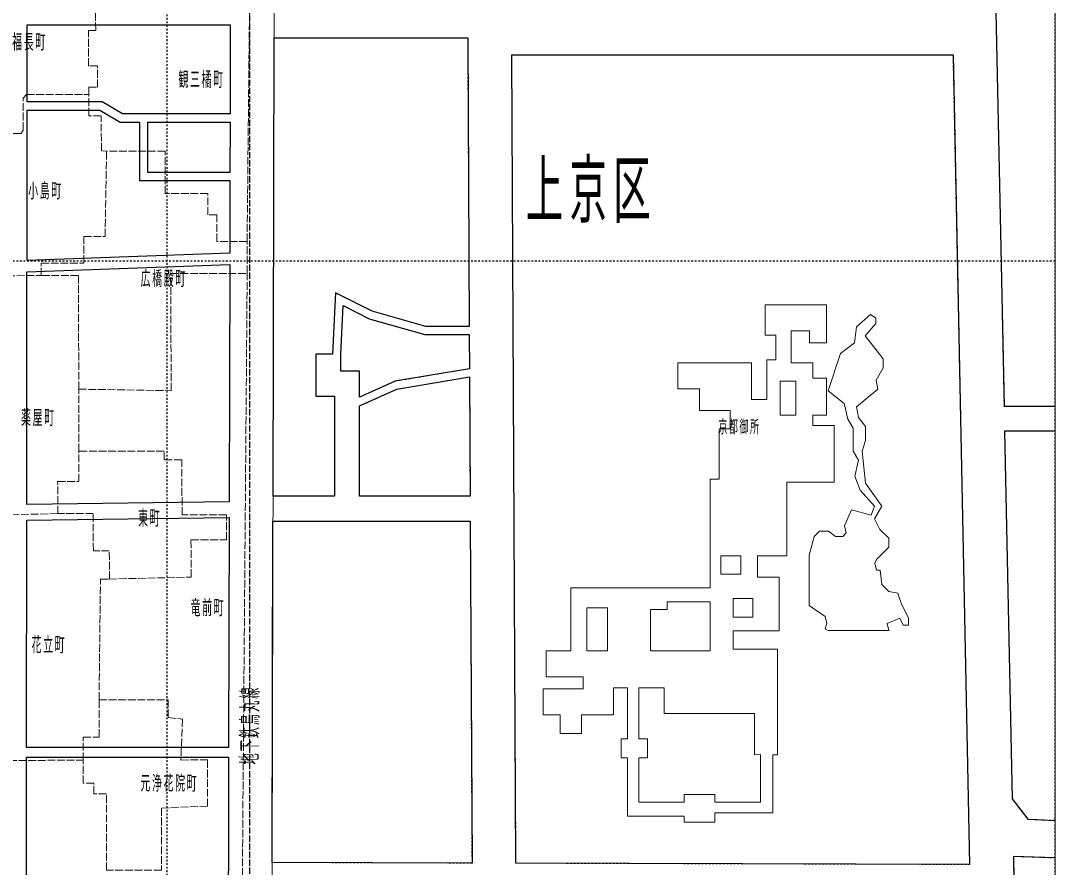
# Model space of a CAD drawing. Units: millimetres, scale not verified. Extents: x -74 to 76, y -84 to 66.
# Drawn here: x 18.1 to 76.4, y -18 to 29.7 of the extents above; entities that cross this region are included whole.
import ezdxf

# ---------------------------------------------------------------- set-up
doc = ezdxf.new("R2010")
doc.units = ezdxf.units.MM
doc.header["$LTSCALE"] = 0.25
for name, pattern in [('USER1', [0.70556, 0.35278, -0.35278]), ('USER2', [1.7639, 1.41112, -0.35278]), ('USER4', [2.11668, 1.7639, -0.35278])]:
    doc.linetypes.add(name, pattern=pattern)
for name, color, linetype in [('0-0_01 グリッド', 7, 'USER1'), ('0-1_02 市区名', 7, 'Continuous'), ('0-4_05 町名', 7, 'Continuous'), ('0-7_08 地下鉄', 7, 'Continuous'), ('1-9_26 道路', 7, 'Continuous')]:
    doc.layers.add(name, color=color, linetype=linetype)
for name, color, linetype, lineweight in [('0-2_03 施設名・公園名', 7, 'Continuous', 18), ('0-C_13 町界', 30, 'USER4', 18), ('0-D_14 公・官庁施設', 7, 'Continuous', 18), ('1-6_23 園路・他敷地道', 7, 'USER1', 18), ('1-C_29 川・池', 150, 'Continuous', 18), ('1-D_30 公園・緑地', 3, 'Continuous', 18)]:
    doc.layers.add(name, color=color, linetype=linetype, lineweight=lineweight)
doc.styles.add('ＭＳ ゴシック', font='')
doc.styles.get('ＭＳ ゴシック').set_extended_font_data('MS Gothic')

msp = doc.modelspace()

# ---------------------------------------------------------------- linework, layer by layer
at = {"layer": '0-0_01 グリッド'}
for p, q in [((26.3939, -83.8326), (26.3939, 66.1638)), ((76.3943, -83.8326), (76.3943, 66.1638)), ((76.4091, 16.176), (-73.6023, 16.176))]:
    msp.add_line(p, q, dxfattribs=at)
at = {"layer": '0-2_03 施設名・公園名'}
msp.add_lwpolyline([(-73.6023, -83.8326), (76.4091, -83.8326), (76.4091, 66.1638), (-73.6023, 66.1638)], close=True, dxfattribs=at)
at = {"layer": '0-7_08 地下鉄', "linetype": 'USER2'}
msp.add_lwpolyline([(31.6174, -83.8326), (31.5903, -83.6056), (31.0612, -79.4604), (31.0612, 46.3056), (31.0612, 66.1638)], dxfattribs=at)
at = {"layer": '0-C_13 町界'}
for points in [[(30.6328, -83.1129), (30.5976, -68.1141), (30.6672, -55.0146), (30.6643, -53.8148), (30.5982, -25.34), (30.5932, -23.3166), (30.9027, 15.482), (30.8986, 17.2821), (31.0612, 33.2814), (31.1359, 44.0813), (31.1308, 46.1809), (31.1916, 50.0336)], [(21.9795, 25.5607), (21.9785, 25.9607), (22.4787, 25.9619), (22.4759, 27.1615), (21.9757, 27.1606), (21.9712, 29.1605), (22.3712, 29.1614), (22.3679, 30.6614), (22.0677, 30.6607), (22.0639, 32.1605), (28.5642, 31.9757), (28.6604, 33.5758), (31.0612, 33.2814)], [(13.395, 19.1411), (13.3848, 23.3408), (18.1847, 23.3519), (18.2846, 23.5522), (18.2805, 25.3521), (18.4796, 25.5524), (21.9795, 25.5607)], [(30.8986, 17.2821), (29.1987, 17.278), (29.1951, 18.778), (28.6956, 18.7769), (28.6925, 19.9767), (26.2924, 19.971), (26.2869, 22.371), (22.9872, 22.3633), (22.6926, 22.3874), (22.6825, 24.3625), (21.9826, 24.3609), (21.9795, 25.5607)], [(19.3037, 15.3551), (19.3018, 16.0549), (21.7017, 16.0606), (21.6986, 17.5605), (22.8981, 17.5632), (22.9872, 22.3633)], [(14.625, 6.2446), (14.7181, 9.2446), (14.7039, 15.3442), (16.3037, 15.348), (19.3037, 15.3551)], [(21.4185, 8.9602), (21.4035, 15.3599), (19.3037, 15.3551)], [(21.4267, 5.4605), (21.4185, 8.9602), (26.6185, 8.8726), (26.6029, 15.472), (30.9027, 15.482)], [(20.2344, 1.9579), (16.4354, 1.849), (16.4325, 3.0489), (15.8324, 3.0476), (15.8308, 4.0475), (14.6299, 4.0447), (14.625, 6.2446)], [(20.2344, 1.9579), (20.2304, 3.7578), (21.4307, 3.7605), (21.4267, 5.4605)], [(22.5593, -8.5361), (22.6434, -1.7363), (23.1433, -1.7351), (27.7427, -1.6242), (27.738, 0.4754), (29.7376, 0.4801), (29.7345, 1.8802), (27.2345, 1.8743), (27.2276, 4.9741), (26.2275, 4.9716), (26.2261, 5.4717), (21.4267, 5.4605)], [(23.1433, -1.7351), (23.1393, -0.135), (22.2394, -0.1373), (22.2348, 1.9627), (20.2344, 1.9579)], [(14.7734, -14.5539), (15.8739, -14.5515), (15.8675, -11.9515), (21.667, -11.938)]]:
    msp.add_lwpolyline(points, dxfattribs=at)
msp.add_lwpolyline([(21.667, -11.938), (21.6643, -10.6382), (22.5641, -10.6359), (22.5593, -8.5361), (26.4588, -8.5268), (26.4611, -9.527), (27.261, -9.625), (27.1666, -11.9251), (28.6668, -11.9217), (28.6727, -14.5215), (26.0732, -14.6276), (26.0818, -18.1273), (22.9817, -18.1346), (22.9715, -13.8349), (22.2713, -13.8365), (22.2699, -13.2363), (21.6701, -13.2377)], close=True, dxfattribs=at)
at = {"layer": '0-D_14 公・官庁施設'}
for points in [[(62.748, 6.9063), (62.748, 7.4974), (63.524, 7.4974), (63.524, 9.579), (62.748, 9.579), (62.748, 10.4413), (61.541, 10.4413), (61.541, 12.2517), (62.5756, 12.2517), (62.5756, 11.562), (63.524, 11.562), (63.524, 13.7176), (60.0753, 13.7176), (60.0753, 11.9931), (60.6788, 11.9931), (60.6788, 10.6135), (60.1614, 10.6135), (60.1614, 8.372), (59.2993, 8.372), (59.2993, 10.4413), (55.1608, 10.4413), (55.1608, 8.9754), (56.3678, 8.9754), (56.3678, 7.7684), (58.0923, 7.7684), (58.0923, 6.7338), (57.4887, 6.7338), (57.4887, 3.8887), (56.9714, 3.8887), (56.9714, -2.233), (49.1255, -2.233), (49.1255, -5.768), (47.7461, -5.768), (47.7461, -7.2335), (49.8152, -7.2335), (49.8152, -7.9233), (47.5736, -7.9233), (47.5736, -9.3892), (48.5221, -9.3892), (48.5221, -10.4237)], [(48.5221, -10.4237), (49.7291, -10.4237), (49.7291, -9.3892), (51.5396, -9.3892), (51.5396, -7.8587), (52.3136, -7.8587), (52.3136, -10.7255), (51.9708, -10.7255), (51.9708, -11.8031), (52.3136, -11.8031), (52.3136, -15.0795), (55.5057, -15.0795), (55.5057, -15.4243), (57.2301, -15.4243), (57.2301, -14.907), (60.5102, -14.907), (60.5102, -11.6307), (60.765, -11.6307), (60.765, -5.6817), (58.2642, -5.6817), (58.2642, -4.6469), (60.8513, -4.6469), (60.8513, -1.6294), (59.6441, -1.6294), (59.6441, -0.4224), (61.2823, -0.4224), (61.2823, 3.7161), (63.9552, 3.7161), (63.9552, 6.9063), (62.748, 6.9063)]]:
    msp.add_lwpolyline(points, dxfattribs=at)
for points in [[(61.8049, 7.4974), (60.9159, 7.4974), (60.9159, 9.4065), (61.8049, 9.4065)], [(57.575, -1.4569), (57.575, -0.4224), (58.6958, -0.4224), (58.6958, -1.4569)], [(59.3854, -3.8711), (58.2642, -3.8711), (58.2642, -2.8365), (59.3854, -2.8365)], [(51.1948, -5.768), (50.0309, -5.768), (50.0309, -3.3536), (51.1948, -3.3536)], [(53.609, -3.4399), (54.5572, -3.4399), (54.5572, -3.0088), (56.9714, -3.0088), (56.9714, -5.768), (53.609, -5.768)], [(59.4675, -9.3029), (59.4675, -11.6307), (59.8088, -11.6099), (59.8088, -14.3074), (57.2301, -14.3074), (57.2301, -13.8764), (55.5057, -13.8764), (55.5057, -14.3074), (52.9602, -14.3074), (52.9602, -11.8031), (53.4364, -11.8031), (53.4364, -10.7255), (52.9602, -10.7255), (52.9602, -7.8587), (54.3848, -7.8587), (54.3848, -9.3029)]]:
    msp.add_lwpolyline(points, close=True, dxfattribs=at)
at = {"layer": '1-6_23 園路・他敷地道'}
for points in [[(76.4091, 31.2283), (73.0501, 31.1234), (73.5252, 7.9997), (76.4091, 7.9997)], [(32.3841, 28.755), (43.3217, 28.755), (43.4062, 12.4918), (40.9711, 12.4918), (37.9356, 13.3591), (35.8759, 14.389), (35.859, 14.0371), (35.7152, 10.9396), (34.7654, 10.9396), (34.7654, 8.5584), (35.8237, 8.5584), (35.8237, 2.9433), (32.4137, 2.9433)], [(76.4091, 6.5886), (73.5546, 6.5886), (73.9798, -14.1102), (74.8653, -15.2655), (76.4091, -15.3227)], [(32.3546, 1.5322), (43.4638, 1.5322), (43.5642, -17.7289), (32.2959, -17.6971)], [(76.4091, -17.4409), (74.0466, -17.3534), (74.1003, -19.9677), (74.4648, -42.792), (76.4091, -42.74)]]:
    msp.add_lwpolyline(points, dxfattribs=at)
for points in [[(45.7961, 27.7849), (70.649, 27.7849), (71.5863, -17.808), (46.0337, -17.7358)], [(36.3007, 13.6637), (37.7688, 12.9299), (40.907, 12.0333), (43.4086, 12.0333), (43.4188, 10.114), (39.2251, 9.4019), (39.1961, 9.3969), (37.2348, 8.5175), (37.2348, 9.9695), (36.1765, 9.9695), (36.1765, 10.9396), (36.1742, 10.9396)], [(37.2348, 2.9433), (37.2348, 8.0151), (39.3305, 8.9545), (43.4211, 9.6491), (43.4562, 2.9433)]]:
    msp.add_lwpolyline(points, close=True, dxfattribs=at)
at = {"layer": '1-9_26 道路'}
for points in [[(76.4091, 31.2283), (73.0501, 31.1234), (73.5252, 7.9997), (76.4091, 7.9997)], [(76.4091, 6.5886), (73.5546, 6.5886), (73.9798, -14.1102), (74.8653, -15.2655), (76.4091, -15.3227)], [(76.4091, -17.4409), (74.0466, -17.3534), (74.1003, -19.9677), (74.4648, -42.792), (76.4091, -42.74)]]:
    msp.add_lwpolyline(points, dxfattribs=at)
for points in [[(23.8793, 24.4595), (22.7312, 25.1382), (22.6687, 25.1382), (18.5118, 25.1382), (18.5158, 29.4831), (29.9531, 29.4831), (29.9412, 24.4595)], [(43.3217, 28.755), (43.4062, 12.4918), (40.9711, 12.4918), (37.9356, 13.3591), (35.8759, 14.389), (35.859, 14.0371), (35.7152, 10.9396), (34.7654, 10.9396), (34.7654, 8.5584), (35.8237, 8.5584), (35.8237, 2.9433), (32.359, 2.9433), (32.421, 28.755)], [(70.649, 27.7849), (71.5863, -17.808), (46.0337, -17.7358), (45.7961, 27.7849)], [(18.5041, 16.2003), (18.5111, 24.6796), (22.6057, 24.6796), (23.7541, 24.0011), (24.8408, 24.0011), (24.8408, 20.7115), (29.9322, 20.7115), (29.9222, 16.6192)], [(25.2996, 21.1701), (25.2996, 24.0011), (29.9398, 24.0011), (29.9332, 21.1701)], [(18.492, 2.4689), (18.5032, 15.5654), (29.9208, 15.9836), (29.8883, 2.6066)], [(36.1742, 10.9396), (36.3007, 13.6637), (37.7688, 12.9299), (40.907, 12.0333), (43.4086, 12.0333), (43.4188, 10.114), (39.2251, 9.4019), (39.1961, 9.3969), (37.2348, 8.5175), (37.2348, 9.9695), (36.1765, 9.9695), (36.1765, 10.9396)], [(37.2348, 8.0151), (39.3305, 8.9545), (43.4211, 9.6491), (43.4562, 2.9433), (37.2348, 2.9433)], [(18.4798, -11.2283), (18.4915, 1.5868), (29.8864, 1.7245), (29.8554, -11.2283)], [(43.4638, 1.5322), (43.5642, -17.7289), (32.3093, -17.6971), (32.3553, 1.5322)], [(18.4686, -24.6105), (18.4796, -11.7575), (29.8538, -11.7575), (29.8233, -24.6105)]]:
    msp.add_lwpolyline(points, close=True, dxfattribs=at)
at = {"layer": '1-C_29 川・池'}
for points in [[(66.7121, 10.6661), (65.7087, 11.9637), (66.3073, 12.6649), (66.3068, 12.965), (66.006, 13.1641), (65.2083, 12.4624), (65.11, 11.5622), (64.3116, 10.9603), (63.6162, 8.8588), (64.5181, 8.1608), (64.7198, 7.2616), (65.0211, 6.7621), (65.0242, 5.4624), (65.3253, 4.9629), (65.1272, 4.0625), (65.4293, 3.2632), (66.2313, 2.3652), (66.0326, 1.8647), (64.932, 2.1623), (64.5341, 1.2613), (64.6347, 0.8616), (64.4354, 0.6611), (64.0353, 0.6603)], [(64.0353, 0.6603), (63.6348, 0.9591), (63.1347, 0.9581), (62.8357, 0.6572), (62.5508, -0.379), (62.5508, -3.2171), (63.446, -3.8408), (63.5467, -4.2408), (63.4473, -4.541), (63.6182, -4.6259), (67.0261, -4.6259), (66.9471, -4.2328), (67.6459, -3.9312), (67.8466, -4.3307), (68.1468, -4.33), (68.1458, -3.93), (67.7441, -3.1309), (67.6435, -2.8312), (67.5427, -2.5315), (67.0425, -2.4324), (66.6418, -2.0337), (66.5399, -1.2339), (66.34, -1.2344), (66.2386, -0.8346), (66.3385, -0.6344), (67.037, 0.0672), (67.0354, 0.5671), (66.5342, 1.0661), (66.2332, 1.6652), (66.6312, 2.3661), (65.7282, 3.6639), (65.5242, 5.4633), (65.7227, 6.0638), (65.7208, 6.8637), (65.3199, 7.3627), (65.2181, 7.9625), (66.4157, 8.9654), (66.3147, 9.4651), (66.7131, 10.1659), (66.7121, 10.6661)]]:
    msp.add_lwpolyline(points, dxfattribs=at)
at = {"layer": '1-D_30 公園・緑地'}
msp.add_lwpolyline([(76.4091, 46.7954), (58.589, 46.3938), (34.4884, 46.0943), (32.4589, 44.5426), (32.1602, -79.8733), (34.0162, -81.3263), (76.4091, -81.0729)], dxfattribs=at)

# ---------------------------------------------------------------- texts
at = {"layer": '0-1_02 市区名', "insert": (46.5816, 18.3279), "char_height": 3.091, "attachment_point": 7, "style": 'ＭＳ ゴシック'}
msp.add_mtext('\\T1.17;\\W0.5;上京区', dxfattribs=at)
at = {"layer": '0-2_03 施設名・公園名', "insert": (57.436, 6.4079), "char_height": 0.7244, "attachment_point": 7, "style": 'ＭＳ ゴシック'}
msp.add_mtext('\\T1.17;\\W0.5;京都御所', dxfattribs=at)
at = {"layer": '0-4_05 町名', "char_height": 0.8179, "attachment_point": 7, "style": 'ＭＳ ゴシック'}
for s, insert in [('\\T1.17;\\W0.5;福長町', (17.6712, 28.0272)), ('\\T1.17;\\W0.5;観三橘町', (27.0328, 25.9174)), ('\\T1.17;\\W0.5;小島町', (18.5704, 19.6398)), ('\\T1.17;\\W0.5;広橋殿町', (24.9017, 14.7046)), ('\\T1.17;\\W0.5;薬屋町', (18.1658, 6.8761)), ('\\T1.17;\\W0.5;東町', (24.7633, 1.2151)), ('\\T1.17;\\W0.5;竜前町', (27.7151, -3.8275)), ('\\T1.17;\\W0.5;花立町', (18.76, -5.9184)), ('\\T1.17;\\W0.5;元浄花院町', (24.8884, -13.7136))]:
    msp.add_mtext(s, dxfattribs=dict(at, insert=insert))
at = {"layer": '0-7_08 地下鉄', "insert": (31.5864, -12.1818), "char_height": 0.9275, "attachment_point": 7, "rotation": 89.576, "style": 'ＭＳ ゴシック'}
msp.add_mtext('\\T1.17;\\W0.5;地下鉄烏丸線', dxfattribs=at)

doc.saveas('drawing.dxf')
